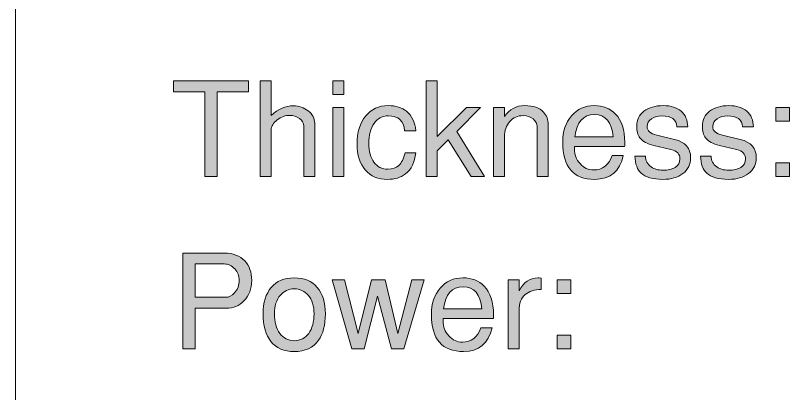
# Model space of a CAD drawing. Header units: inches. Extents: x 0.67 to 3.67, y -4.7 to -0.47.
# Drawn here: x 0.675 to 1.666, y -3.656 to -3.176 of the extents above; entities that cross this region are included whole.
import ezdxf

# ---------------------------------------------------------------- set-up
doc = ezdxf.new("R2010")
doc.units = ezdxf.units.IN
doc.header["$MEASUREMENT"] = 0
doc.layers.add('Layer 1', color=7, linetype='Continuous')

# ---------------------------------------------------------------- blocks, each defined once
blk = doc.blocks.new('block 7')
at = {"layer": 'Layer 1', "color": 7, "lineweight": 5, "true_color": 0xffffff}
blk.add_lwpolyline([(3.47598, -2.61557), (0.67493, -2.61557), (0.67493, -4.69627)], dxfattribs=at)
blk = doc.blocks.new('block 11')
at = {"layer": 'Layer 1', "true_color": 0xed1f24}
h = blk.add_hatch(color=240, dxfattribs=at)
h.dxf.hatch_style = 2
h.paths.add_polyline_path([(0.97072, -3.27265), (0.93104, -3.27265), (0.93104, -3.38032), (0.91538, -3.38032), (0.91538, -3.27265), (0.87538, -3.27265), (0.87538, -3.25882), (0.97072, -3.25882)])
h = blk.add_hatch(color=240, dxfattribs=at)
h.dxf.hatch_style = 2
edge = h.paths.add_edge_path()
edge.add_spline(control_points=[(1.05471, -3.38032), (1.05471, -3.38032), (1.04072, -3.38032), (1.04072, -3.38032), (1.04072, -3.38032), (1.04072, -3.31632), (1.04072, -3.31632), (1.04072, -3.31254), (1.03893, -3.30932), (1.03538, -3.30665), (1.03183, -3.30398), (1.02766, -3.30265), (1.02288, -3.30265), (1.01754, -3.30265), (1.0123, -3.30459), (1.00713, -3.30849), (1.00197, -3.31237), (0.99938, -3.31654), (0.99938, -3.32098), (0.99938, -3.32098), (0.99938, -3.38032), (0.99938, -3.38032), (0.99938, -3.38032), (0.98538, -3.38032), (0.98538, -3.38032), (0.98538, -3.38032), (0.98538, -3.25882), (0.98538, -3.25882), (0.98538, -3.25882), (0.99938, -3.25882), (0.99938, -3.25882), (0.99938, -3.25882), (0.99938, -3.30265), (0.99938, -3.30265), (1.0086, -3.29454), (1.01794, -3.29049), (1.02738, -3.29049), (1.03472, -3.29049), (1.0411, -3.29268), (1.04655, -3.29706), (1.05199, -3.30146), (1.05471, -3.30659), (1.05471, -3.31249), (1.05471, -3.31249), (1.05471, -3.38032), (1.05471, -3.38032)], knot_values=[0, 0, 0, 0, 1, 1, 1, 2, 2, 2, 3, 3, 3, 4, 4, 4, 5, 5, 5, 6, 6, 6, 7, 7, 7, 8, 8, 8, 9, 9, 9, 10, 10, 10, 11, 11, 11, 12, 12, 12, 13, 13, 13, 14, 14, 14, 15, 15, 15, 15], degree=3, periodic=1)
h = blk.add_hatch(color=240, dxfattribs=at)
h.dxf.hatch_style = 2
h.paths.add_polyline_path([(1.09155, -3.27615), (1.07755, -3.27615), (1.07755, -3.25882), (1.09155, -3.25882)])
h.paths.add_polyline_path([(1.09155, -3.38032), (1.07755, -3.38032), (1.07755, -3.29282), (1.09155, -3.29282)])
h = blk.add_hatch(color=240, dxfattribs=at)
h.dxf.hatch_style = 2
h.paths.add_polyline_path([(1.27045, -3.38032), (1.25321, -3.38032), (1.22432, -3.33356), (1.21038, -3.34762), (1.21038, -3.38032), (1.19638, -3.38032), (1.19638, -3.25882), (1.21038, -3.25882), (1.21038, -3.32932), (1.24721, -3.29282), (1.26521, -3.29282), (1.23511, -3.32311)])
h = blk.add_hatch(color=240, dxfattribs=at)
h.dxf.hatch_style = 2
edge = h.paths.add_edge_path()
edge.add_spline(control_points=[(1.18304, -3.35015), (1.18182, -3.36237), (1.17744, -3.37137), (1.16988, -3.37715), (1.16388, -3.38171), (1.15627, -3.38399), (1.14705, -3.38399), (1.13516, -3.38399), (1.12577, -3.37998), (1.11888, -3.37198), (1.11199, -3.36399), (1.10855, -3.35299), (1.10855, -3.33898), (1.10855, -3.32431), (1.11216, -3.31254), (1.11938, -3.30365), (1.1266, -3.29476), (1.13621, -3.29032), (1.14821, -3.29032), (1.15755, -3.29032), (1.16522, -3.2927), (1.17121, -3.29749), (1.1781, -3.30293), (1.18205, -3.3112), (1.18304, -3.32232), (1.18304, -3.32232), (1.16867, -3.32232), (1.16867, -3.32232), (1.16789, -3.30965), (1.16098, -3.30332), (1.14795, -3.30332), (1.14048, -3.30332), (1.13452, -3.30648), (1.13007, -3.31282), (1.1256, -3.31915), (1.12338, -3.32765), (1.12338, -3.33832), (1.12338, -3.34843), (1.12555, -3.3564), (1.1299, -3.36224), (1.13424, -3.36807), (1.14015, -3.37099), (1.14762, -3.37099), (1.15352, -3.37099), (1.15814, -3.3694), (1.16149, -3.36623), (1.16483, -3.36306), (1.1675, -3.35771), (1.16951, -3.35015), (1.16951, -3.35015), (1.18304, -3.35015), (1.18304, -3.35015)], knot_values=[0, 0, 0, 0, 1, 1, 1, 2, 2, 2, 3, 3, 3, 4, 4, 4, 5, 5, 5, 6, 6, 6, 7, 7, 7, 8, 8, 8, 9, 9, 9, 10, 10, 10, 11, 11, 11, 12, 12, 12, 13, 13, 13, 14, 14, 14, 15, 15, 15, 16, 16, 16, 17, 17, 17, 17], degree=3, periodic=1)
h = blk.add_hatch(color=240, dxfattribs=at)
h.dxf.hatch_style = 2
edge = h.paths.add_edge_path()
edge.add_spline(control_points=[(1.35122, -3.38032), (1.35122, -3.38032), (1.33721, -3.38032), (1.33721, -3.38032), (1.33721, -3.38032), (1.33721, -3.31665), (1.33721, -3.31665), (1.33721, -3.31321), (1.33549, -3.31007), (1.33204, -3.30723), (1.3286, -3.3044), (1.32438, -3.30299), (1.31938, -3.30299), (1.31249, -3.30299), (1.30682, -3.30551), (1.30238, -3.31057), (1.29793, -3.31563), (1.29572, -3.32204), (1.29572, -3.32981), (1.29572, -3.32981), (1.29572, -3.38032), (1.29572, -3.38032), (1.29572, -3.38032), (1.28171, -3.38032), (1.28171, -3.38032), (1.28171, -3.38032), (1.28171, -3.29282), (1.28171, -3.29282), (1.28171, -3.29282), (1.29572, -3.29282), (1.29572, -3.29282), (1.29572, -3.29282), (1.29572, -3.30415), (1.29572, -3.30415), (1.30171, -3.29493), (1.31032, -3.29032), (1.32155, -3.29032), (1.33221, -3.29032), (1.3401, -3.29304), (1.34521, -3.29848), (1.34922, -3.30271), (1.35122, -3.30804), (1.35122, -3.31448), (1.35122, -3.31448), (1.35122, -3.38032), (1.35122, -3.38032)], knot_values=[0, 0, 0, 0, 1, 1, 1, 2, 2, 2, 3, 3, 3, 4, 4, 4, 5, 5, 5, 6, 6, 6, 7, 7, 7, 8, 8, 8, 9, 9, 9, 10, 10, 10, 11, 11, 11, 12, 12, 12, 13, 13, 13, 14, 14, 14, 15, 15, 15, 15], degree=3, periodic=1)
h = blk.add_hatch(color=240, dxfattribs=at)
h.dxf.hatch_style = 2
edge = h.paths.add_edge_path()
edge.add_spline(control_points=[(1.44838, -3.33698), (1.44838, -3.3391), (1.44832, -3.34081), (1.44821, -3.34215), (1.44821, -3.34215), (1.38454, -3.34215), (1.38454, -3.34215), (1.38443, -3.34293), (1.38438, -3.34404), (1.38438, -3.34549), (1.38438, -3.35248), (1.38679, -3.35865), (1.39161, -3.36399), (1.39643, -3.36932), (1.40216, -3.37198), (1.40881, -3.37198), (1.42034, -3.37198), (1.42815, -3.36587), (1.43225, -3.35365), (1.43225, -3.35365), (1.44655, -3.35365), (1.44655, -3.35365), (1.44188, -3.37387), (1.42982, -3.38399), (1.41038, -3.38399), (1.38315, -3.38399), (1.36955, -3.3682), (1.36955, -3.33665), (1.36955, -3.32309), (1.37326, -3.31198), (1.38071, -3.30332), (1.38816, -3.29465), (1.39771, -3.29032), (1.40938, -3.29032), (1.42082, -3.29032), (1.42993, -3.29388), (1.43671, -3.30098), (1.44438, -3.3091), (1.44827, -3.32109), (1.44838, -3.33698)], knot_values=[0, 0, 0, 0, 1, 1, 1, 2, 2, 2, 3, 3, 3, 4, 4, 4, 5, 5, 5, 6, 6, 6, 7, 7, 7, 8, 8, 8, 9, 9, 9, 10, 10, 10, 11, 11, 11, 12, 12, 12, 13, 13, 13, 13], degree=3, periodic=1)
edge = h.paths.add_edge_path()
edge.add_spline(control_points=[(1.43355, -3.32981), (1.43176, -3.31104), (1.4239, -3.30165), (1.40997, -3.30165), (1.39547, -3.30165), (1.38716, -3.31104), (1.38504, -3.32981), (1.38504, -3.32981), (1.43355, -3.32981), (1.43355, -3.32981)], knot_values=[0, 0, 0, 0, 1, 1, 1, 2, 2, 2, 3, 3, 3, 3], degree=3, periodic=1)
h = blk.add_hatch(color=240, dxfattribs=at)
h.dxf.hatch_style = 2
edge = h.paths.add_edge_path()
edge.add_spline(control_points=[(1.53204, -3.35632), (1.53204, -3.36487), (1.52873, -3.37162), (1.52213, -3.37657), (1.51552, -3.38151), (1.5071, -3.38399), (1.49687, -3.38399), (1.48387, -3.38399), (1.4746, -3.38137), (1.46904, -3.37615), (1.46427, -3.3717), (1.46165, -3.36448), (1.46121, -3.35449), (1.46121, -3.35449), (1.47471, -3.35449), (1.47471, -3.35449), (1.47471, -3.36037), (1.4771, -3.36493), (1.48188, -3.36815), (1.48599, -3.37093), (1.49093, -3.37231), (1.49671, -3.37231), (1.50304, -3.37231), (1.50823, -3.37112), (1.5123, -3.36873), (1.51635, -3.36633), (1.51838, -3.36279), (1.51838, -3.35811), (1.51838, -3.35187), (1.5146, -3.34787), (1.50706, -3.34608), (1.50706, -3.34608), (1.48522, -3.34095), (1.48522, -3.34095), (1.47699, -3.33896), (1.47116, -3.33573), (1.46771, -3.33129), (1.46493, -3.32763), (1.46354, -3.32263), (1.46354, -3.3163), (1.46354, -3.30842), (1.46663, -3.30212), (1.47279, -3.2974), (1.47896, -3.29268), (1.48716, -3.29032), (1.49738, -3.29032), (1.50693, -3.29032), (1.51443, -3.29262), (1.51988, -3.29723), (1.52532, -3.30185), (1.52815, -3.30854), (1.52837, -3.31731), (1.52837, -3.31731), (1.51454, -3.31731), (1.51454, -3.31731), (1.51421, -3.30798), (1.50771, -3.30332), (1.49504, -3.30332), (1.49038, -3.30332), (1.48615, -3.30459), (1.48237, -3.30715), (1.4786, -3.30971), (1.47671, -3.31293), (1.47671, -3.31682), (1.47671, -3.32215), (1.48082, -3.32582), (1.48904, -3.32782), (1.48904, -3.32782), (1.51171, -3.33332), (1.51171, -3.33332), (1.52526, -3.33665), (1.53204, -3.34432), (1.53204, -3.35632)], knot_values=[0, 0, 0, 0, 1, 1, 1, 2, 2, 2, 3, 3, 3, 4, 4, 4, 5, 5, 5, 6, 6, 6, 7, 7, 7, 8, 8, 8, 9, 9, 9, 10, 10, 10, 11, 11, 11, 12, 12, 12, 13, 13, 13, 14, 14, 14, 15, 15, 15, 16, 16, 16, 17, 17, 17, 18, 18, 18, 19, 19, 19, 20, 20, 20, 21, 21, 21, 22, 22, 22, 23, 23, 23, 24, 24, 24, 24], degree=3, periodic=1)
h = blk.add_hatch(color=240, dxfattribs=at)
h.dxf.hatch_style = 2
edge = h.paths.add_edge_path()
edge.add_spline(control_points=[(1.61538, -3.35632), (1.61538, -3.36487), (1.61207, -3.37162), (1.60546, -3.37657), (1.59885, -3.38151), (1.59043, -3.38399), (1.58021, -3.38399), (1.56721, -3.38399), (1.55793, -3.38137), (1.55237, -3.37615), (1.5476, -3.3717), (1.54498, -3.36448), (1.54454, -3.35449), (1.54454, -3.35449), (1.55804, -3.35449), (1.55804, -3.35449), (1.55804, -3.36037), (1.56043, -3.36493), (1.56521, -3.36815), (1.56932, -3.37093), (1.57427, -3.37231), (1.58004, -3.37231), (1.58638, -3.37231), (1.59157, -3.37112), (1.59563, -3.36873), (1.59968, -3.36633), (1.60171, -3.36279), (1.60171, -3.35811), (1.60171, -3.35187), (1.59793, -3.34787), (1.59039, -3.34608), (1.59039, -3.34608), (1.56855, -3.34095), (1.56855, -3.34095), (1.56032, -3.33896), (1.55449, -3.33573), (1.55105, -3.33129), (1.54827, -3.32763), (1.54688, -3.32263), (1.54688, -3.3163), (1.54688, -3.30842), (1.54996, -3.30212), (1.55613, -3.2974), (1.5623, -3.29268), (1.57049, -3.29032), (1.58071, -3.29032), (1.59026, -3.29032), (1.59776, -3.29262), (1.60321, -3.29723), (1.60865, -3.30185), (1.61148, -3.30854), (1.61171, -3.31731), (1.61171, -3.31731), (1.59787, -3.31731), (1.59787, -3.31731), (1.59754, -3.30798), (1.59104, -3.30332), (1.57838, -3.30332), (1.57371, -3.30332), (1.56949, -3.30459), (1.56571, -3.30715), (1.56193, -3.30971), (1.56005, -3.31293), (1.56005, -3.31682), (1.56005, -3.32215), (1.56415, -3.32582), (1.57237, -3.32782), (1.57237, -3.32782), (1.59505, -3.33332), (1.59505, -3.33332), (1.6086, -3.33665), (1.61538, -3.34432), (1.61538, -3.35632)], knot_values=[0, 0, 0, 0, 1, 1, 1, 2, 2, 2, 3, 3, 3, 4, 4, 4, 5, 5, 5, 6, 6, 6, 7, 7, 7, 8, 8, 8, 9, 9, 9, 10, 10, 10, 11, 11, 11, 12, 12, 12, 13, 13, 13, 14, 14, 14, 15, 15, 15, 16, 16, 16, 17, 17, 17, 18, 18, 18, 19, 19, 19, 20, 20, 20, 21, 21, 21, 22, 22, 22, 23, 23, 23, 24, 24, 24, 24], degree=3, periodic=1)
h = blk.add_hatch(color=240, dxfattribs=at)
h.dxf.hatch_style = 2
h.paths.add_polyline_path([(1.65771, -3.31015), (1.64037, -3.31015), (1.64037, -3.29282), (1.65771, -3.29282)])
h.paths.add_polyline_path([(1.65771, -3.38032), (1.64037, -3.38032), (1.64037, -3.36298), (1.65771, -3.36298)])
at = {"layer": 'Layer 1', "lineweight": 0}
for points in [[(0.97072, -3.27265), (0.93104, -3.27265), (0.93104, -3.38032), (0.91538, -3.38032), (0.91538, -3.27265), (0.87538, -3.27265), (0.87538, -3.25882), (0.97072, -3.25882), (0.97072, -3.27265)], [(1.09155, -3.27615), (1.07755, -3.27615), (1.07755, -3.25882), (1.09155, -3.25882), (1.09155, -3.27615)], [(1.27045, -3.38032), (1.25321, -3.38032), (1.22432, -3.33356), (1.21038, -3.34762), (1.21038, -3.38032), (1.19638, -3.38032), (1.19638, -3.25882), (1.21038, -3.25882), (1.21038, -3.32932), (1.24721, -3.29282), (1.26521, -3.29282), (1.23511, -3.32311), (1.27045, -3.38032)], [(1.09155, -3.38032), (1.07755, -3.38032), (1.07755, -3.29282), (1.09155, -3.29282), (1.09155, -3.38032)], [(1.65771, -3.31015), (1.64037, -3.31015), (1.64037, -3.29282), (1.65771, -3.29282), (1.65771, -3.31015)], [(1.65771, -3.38032), (1.64037, -3.38032), (1.64037, -3.36298), (1.65771, -3.36298), (1.65771, -3.38032)]]:
    blk.add_lwpolyline(points, dxfattribs=at)
for points, knots in [([(1.05471, -3.38032), (1.05471, -3.38032), (1.04072, -3.38032), (1.04072, -3.38032), (1.04072, -3.38032), (1.04072, -3.31632), (1.04072, -3.31632), (1.04072, -3.31254), (1.03893, -3.30932), (1.03538, -3.30665), (1.03183, -3.30398), (1.02766, -3.30265), (1.02288, -3.30265), (1.01754, -3.30265), (1.0123, -3.30459), (1.00713, -3.30849), (1.00197, -3.31237), (0.99938, -3.31654), (0.99938, -3.32098), (0.99938, -3.32098), (0.99938, -3.38032), (0.99938, -3.38032), (0.99938, -3.38032), (0.98538, -3.38032), (0.98538, -3.38032), (0.98538, -3.38032), (0.98538, -3.25882), (0.98538, -3.25882), (0.98538, -3.25882), (0.99938, -3.25882), (0.99938, -3.25882), (0.99938, -3.25882), (0.99938, -3.30265), (0.99938, -3.30265), (1.0086, -3.29454), (1.01794, -3.29049), (1.02738, -3.29049), (1.03472, -3.29049), (1.0411, -3.29268), (1.04655, -3.29706), (1.05199, -3.30146), (1.05471, -3.30659), (1.05471, -3.31249), (1.05471, -3.31249), (1.05471, -3.38032), (1.05471, -3.38032)], [0, 0, 0, 0, 1, 1, 1, 2, 2, 2, 3, 3, 3, 4, 4, 4, 5, 5, 5, 6, 6, 6, 7, 7, 7, 8, 8, 8, 9, 9, 9, 10, 10, 10, 11, 11, 11, 12, 12, 12, 13, 13, 13, 14, 14, 14, 15, 15, 15, 15]), ([(1.18304, -3.35015), (1.18182, -3.36237), (1.17744, -3.37137), (1.16988, -3.37715), (1.16388, -3.38171), (1.15627, -3.38399), (1.14705, -3.38399), (1.13516, -3.38399), (1.12577, -3.37998), (1.11888, -3.37198), (1.11199, -3.36399), (1.10855, -3.35299), (1.10855, -3.33898), (1.10855, -3.32431), (1.11216, -3.31254), (1.11938, -3.30365), (1.1266, -3.29476), (1.13621, -3.29032), (1.14821, -3.29032), (1.15755, -3.29032), (1.16522, -3.2927), (1.17121, -3.29749), (1.1781, -3.30293), (1.18205, -3.3112), (1.18304, -3.32232), (1.18304, -3.32232), (1.16867, -3.32232), (1.16867, -3.32232), (1.16789, -3.30965), (1.16098, -3.30332), (1.14795, -3.30332), (1.14048, -3.30332), (1.13452, -3.30648), (1.13007, -3.31282), (1.1256, -3.31915), (1.12338, -3.32765), (1.12338, -3.33832), (1.12338, -3.34843), (1.12555, -3.3564), (1.1299, -3.36224), (1.13424, -3.36807), (1.14015, -3.37099), (1.14762, -3.37099), (1.15352, -3.37099), (1.15814, -3.3694), (1.16149, -3.36623), (1.16483, -3.36306), (1.1675, -3.35771), (1.16951, -3.35015), (1.16951, -3.35015), (1.18304, -3.35015), (1.18304, -3.35015)], [0, 0, 0, 0, 1, 1, 1, 2, 2, 2, 3, 3, 3, 4, 4, 4, 5, 5, 5, 6, 6, 6, 7, 7, 7, 8, 8, 8, 9, 9, 9, 10, 10, 10, 11, 11, 11, 12, 12, 12, 13, 13, 13, 14, 14, 14, 15, 15, 15, 16, 16, 16, 17, 17, 17, 17]), ([(1.35122, -3.38032), (1.35122, -3.38032), (1.33721, -3.38032), (1.33721, -3.38032), (1.33721, -3.38032), (1.33721, -3.31665), (1.33721, -3.31665), (1.33721, -3.31321), (1.33549, -3.31007), (1.33204, -3.30723), (1.3286, -3.3044), (1.32438, -3.30299), (1.31938, -3.30299), (1.31249, -3.30299), (1.30682, -3.30551), (1.30238, -3.31057), (1.29793, -3.31563), (1.29572, -3.32204), (1.29572, -3.32981), (1.29572, -3.32981), (1.29572, -3.38032), (1.29572, -3.38032), (1.29572, -3.38032), (1.28171, -3.38032), (1.28171, -3.38032), (1.28171, -3.38032), (1.28171, -3.29282), (1.28171, -3.29282), (1.28171, -3.29282), (1.29572, -3.29282), (1.29572, -3.29282), (1.29572, -3.29282), (1.29572, -3.30415), (1.29572, -3.30415), (1.30171, -3.29493), (1.31032, -3.29032), (1.32155, -3.29032), (1.33221, -3.29032), (1.3401, -3.29304), (1.34521, -3.29848), (1.34922, -3.30271), (1.35122, -3.30804), (1.35122, -3.31448), (1.35122, -3.31448), (1.35122, -3.38032), (1.35122, -3.38032)], [0, 0, 0, 0, 1, 1, 1, 2, 2, 2, 3, 3, 3, 4, 4, 4, 5, 5, 5, 6, 6, 6, 7, 7, 7, 8, 8, 8, 9, 9, 9, 10, 10, 10, 11, 11, 11, 12, 12, 12, 13, 13, 13, 14, 14, 14, 15, 15, 15, 15]), ([(1.44838, -3.33698), (1.44838, -3.3391), (1.44832, -3.34081), (1.44821, -3.34215), (1.44821, -3.34215), (1.38454, -3.34215), (1.38454, -3.34215), (1.38443, -3.34293), (1.38438, -3.34404), (1.38438, -3.34549), (1.38438, -3.35248), (1.38679, -3.35865), (1.39161, -3.36399), (1.39643, -3.36932), (1.40216, -3.37198), (1.40881, -3.37198), (1.42034, -3.37198), (1.42815, -3.36587), (1.43225, -3.35365), (1.43225, -3.35365), (1.44655, -3.35365), (1.44655, -3.35365), (1.44188, -3.37387), (1.42982, -3.38399), (1.41038, -3.38399), (1.38315, -3.38399), (1.36955, -3.3682), (1.36955, -3.33665), (1.36955, -3.32309), (1.37326, -3.31198), (1.38071, -3.30332), (1.38816, -3.29465), (1.39771, -3.29032), (1.40938, -3.29032), (1.42082, -3.29032), (1.42993, -3.29388), (1.43671, -3.30098), (1.44438, -3.3091), (1.44827, -3.32109), (1.44838, -3.33698)], [0, 0, 0, 0, 1, 1, 1, 2, 2, 2, 3, 3, 3, 4, 4, 4, 5, 5, 5, 6, 6, 6, 7, 7, 7, 8, 8, 8, 9, 9, 9, 10, 10, 10, 11, 11, 11, 12, 12, 12, 13, 13, 13, 13]), ([(1.53204, -3.35632), (1.53204, -3.36487), (1.52873, -3.37162), (1.52213, -3.37657), (1.51552, -3.38151), (1.5071, -3.38399), (1.49687, -3.38399), (1.48387, -3.38399), (1.4746, -3.38137), (1.46904, -3.37615), (1.46427, -3.3717), (1.46165, -3.36448), (1.46121, -3.35449), (1.46121, -3.35449), (1.47471, -3.35449), (1.47471, -3.35449), (1.47471, -3.36037), (1.4771, -3.36493), (1.48188, -3.36815), (1.48599, -3.37093), (1.49093, -3.37231), (1.49671, -3.37231), (1.50304, -3.37231), (1.50823, -3.37112), (1.5123, -3.36873), (1.51635, -3.36633), (1.51838, -3.36279), (1.51838, -3.35811), (1.51838, -3.35187), (1.5146, -3.34787), (1.50706, -3.34608), (1.50706, -3.34608), (1.48522, -3.34095), (1.48522, -3.34095), (1.47699, -3.33896), (1.47116, -3.33573), (1.46771, -3.33129), (1.46493, -3.32763), (1.46354, -3.32263), (1.46354, -3.3163), (1.46354, -3.30842), (1.46663, -3.30212), (1.47279, -3.2974), (1.47896, -3.29268), (1.48716, -3.29032), (1.49738, -3.29032), (1.50693, -3.29032), (1.51443, -3.29262), (1.51988, -3.29723), (1.52532, -3.30185), (1.52815, -3.30854), (1.52837, -3.31731), (1.52837, -3.31731), (1.51454, -3.31731), (1.51454, -3.31731), (1.51421, -3.30798), (1.50771, -3.30332), (1.49504, -3.30332), (1.49038, -3.30332), (1.48615, -3.30459), (1.48237, -3.30715), (1.4786, -3.30971), (1.47671, -3.31293), (1.47671, -3.31682), (1.47671, -3.32215), (1.48082, -3.32582), (1.48904, -3.32782), (1.48904, -3.32782), (1.51171, -3.33332), (1.51171, -3.33332), (1.52526, -3.33665), (1.53204, -3.34432), (1.53204, -3.35632)], [0, 0, 0, 0, 1, 1, 1, 2, 2, 2, 3, 3, 3, 4, 4, 4, 5, 5, 5, 6, 6, 6, 7, 7, 7, 8, 8, 8, 9, 9, 9, 10, 10, 10, 11, 11, 11, 12, 12, 12, 13, 13, 13, 14, 14, 14, 15, 15, 15, 16, 16, 16, 17, 17, 17, 18, 18, 18, 19, 19, 19, 20, 20, 20, 21, 21, 21, 22, 22, 22, 23, 23, 23, 24, 24, 24, 24]), ([(1.61538, -3.35632), (1.61538, -3.36487), (1.61207, -3.37162), (1.60546, -3.37657), (1.59885, -3.38151), (1.59043, -3.38399), (1.58021, -3.38399), (1.56721, -3.38399), (1.55793, -3.38137), (1.55237, -3.37615), (1.5476, -3.3717), (1.54498, -3.36448), (1.54454, -3.35449), (1.54454, -3.35449), (1.55804, -3.35449), (1.55804, -3.35449), (1.55804, -3.36037), (1.56043, -3.36493), (1.56521, -3.36815), (1.56932, -3.37093), (1.57427, -3.37231), (1.58004, -3.37231), (1.58638, -3.37231), (1.59157, -3.37112), (1.59563, -3.36873), (1.59968, -3.36633), (1.60171, -3.36279), (1.60171, -3.35811), (1.60171, -3.35187), (1.59793, -3.34787), (1.59039, -3.34608), (1.59039, -3.34608), (1.56855, -3.34095), (1.56855, -3.34095), (1.56032, -3.33896), (1.55449, -3.33573), (1.55105, -3.33129), (1.54827, -3.32763), (1.54688, -3.32263), (1.54688, -3.3163), (1.54688, -3.30842), (1.54996, -3.30212), (1.55613, -3.2974), (1.5623, -3.29268), (1.57049, -3.29032), (1.58071, -3.29032), (1.59026, -3.29032), (1.59776, -3.29262), (1.60321, -3.29723), (1.60865, -3.30185), (1.61148, -3.30854), (1.61171, -3.31731), (1.61171, -3.31731), (1.59787, -3.31731), (1.59787, -3.31731), (1.59754, -3.30798), (1.59104, -3.30332), (1.57838, -3.30332), (1.57371, -3.30332), (1.56949, -3.30459), (1.56571, -3.30715), (1.56193, -3.30971), (1.56005, -3.31293), (1.56005, -3.31682), (1.56005, -3.32215), (1.56415, -3.32582), (1.57237, -3.32782), (1.57237, -3.32782), (1.59505, -3.33332), (1.59505, -3.33332), (1.6086, -3.33665), (1.61538, -3.34432), (1.61538, -3.35632)], [0, 0, 0, 0, 1, 1, 1, 2, 2, 2, 3, 3, 3, 4, 4, 4, 5, 5, 5, 6, 6, 6, 7, 7, 7, 8, 8, 8, 9, 9, 9, 10, 10, 10, 11, 11, 11, 12, 12, 12, 13, 13, 13, 14, 14, 14, 15, 15, 15, 16, 16, 16, 17, 17, 17, 18, 18, 18, 19, 19, 19, 20, 20, 20, 21, 21, 21, 22, 22, 22, 23, 23, 23, 24, 24, 24, 24]), ([(1.43355, -3.32981), (1.43176, -3.31104), (1.4239, -3.30165), (1.40997, -3.30165), (1.39547, -3.30165), (1.38716, -3.31104), (1.38504, -3.32981), (1.38504, -3.32981), (1.43355, -3.32981), (1.43355, -3.32981)], [0, 0, 0, 0, 1, 1, 1, 2, 2, 2, 3, 3, 3, 3])]:
    blk.add_open_spline(points, degree=3, knots=knots, dxfattribs=at)
blk = doc.blocks.new('block 19')
at = {"layer": 'Layer 1', "true_color": 0xed1f24}
h = blk.add_hatch(color=240, dxfattribs=at)
h.dxf.hatch_style = 2
edge = h.paths.add_edge_path()
edge.add_spline(control_points=[(0.97471, -3.51212), (0.97471, -3.52301), (0.97138, -3.53179), (0.96471, -3.53845), (0.95871, -3.54457), (0.95132, -3.54762), (0.94255, -3.54762), (0.94255, -3.54762), (0.90272, -3.54762), (0.90272, -3.54762), (0.90272, -3.54762), (0.90272, -3.59912), (0.90272, -3.59912), (0.90272, -3.59912), (0.88704, -3.59912), (0.88704, -3.59912), (0.88704, -3.59912), (0.88704, -3.47762), (0.88704, -3.47762), (0.88704, -3.47762), (0.94005, -3.47762), (0.94005, -3.47762), (0.95093, -3.47762), (0.95955, -3.48096), (0.96588, -3.48762), (0.97177, -3.49396), (0.97471, -3.50212), (0.97471, -3.51212)], knot_values=[0, 0, 0, 0, 1, 1, 1, 2, 2, 2, 3, 3, 3, 4, 4, 4, 5, 5, 5, 6, 6, 6, 7, 7, 7, 8, 8, 8, 9, 9, 9, 9], degree=3, periodic=1)
edge = h.paths.add_edge_path()
edge.add_spline(control_points=[(0.95888, -3.51212), (0.95888, -3.50656), (0.95699, -3.50174), (0.95321, -3.49762), (0.94944, -3.49351), (0.94499, -3.49146), (0.93988, -3.49146), (0.93988, -3.49146), (0.90272, -3.49146), (0.90272, -3.49146), (0.90272, -3.49146), (0.90272, -3.53379), (0.90272, -3.53379), (0.90272, -3.53379), (0.94188, -3.53379), (0.94188, -3.53379), (0.94577, -3.53379), (0.94944, -3.53196), (0.95288, -3.52829), (0.95688, -3.52395), (0.95888, -3.51857), (0.95888, -3.51212)], knot_values=[0, 0, 0, 0, 1, 1, 1, 2, 2, 2, 3, 3, 3, 4, 4, 4, 5, 5, 5, 6, 6, 6, 7, 7, 7, 7], degree=3, periodic=1)
h = blk.add_hatch(color=240, dxfattribs=at)
h.dxf.hatch_style = 2
edge = h.paths.add_edge_path()
edge.add_spline(control_points=[(1.06821, -3.55479), (1.06821, -3.56901), (1.06532, -3.58023), (1.05954, -3.58845), (1.05277, -3.59801), (1.04249, -3.60279), (1.02871, -3.60279), (1.01571, -3.60279), (1.00582, -3.59851), (0.99904, -3.58995), (0.99249, -3.58173), (0.98921, -3.57001), (0.98921, -3.55479), (0.98921, -3.54057), (0.99263, -3.5294), (0.99946, -3.52129), (1.00629, -3.51318), (1.01605, -3.50912), (1.02871, -3.50912), (1.04138, -3.50912), (1.05113, -3.51318), (1.05796, -3.52129), (1.0648, -3.5294), (1.06821, -3.54057), (1.06821, -3.55479)], knot_values=[0, 0, 0, 0, 1, 1, 1, 2, 2, 2, 3, 3, 3, 4, 4, 4, 5, 5, 5, 6, 6, 6, 7, 7, 7, 8, 8, 8, 8], degree=3, periodic=1)
edge = h.paths.add_edge_path()
edge.add_spline(control_points=[(1.05388, -3.55479), (1.05388, -3.5449), (1.05138, -3.53701), (1.04638, -3.53112), (1.04182, -3.52579), (1.03594, -3.52312), (1.02871, -3.52312), (1.02149, -3.52312), (1.0156, -3.52579), (1.01105, -3.53112), (1.00604, -3.53701), (1.00355, -3.5449), (1.00355, -3.55479), (1.00355, -3.56512), (1.00582, -3.5734), (1.01038, -3.57962), (1.01493, -3.58584), (1.02104, -3.58896), (1.02871, -3.58896), (1.03638, -3.58896), (1.04249, -3.58584), (1.04704, -3.57962), (1.0516, -3.5734), (1.05388, -3.56512), (1.05388, -3.55479)], knot_values=[0, 0, 0, 0, 1, 1, 1, 2, 2, 2, 3, 3, 3, 4, 4, 4, 5, 5, 5, 6, 6, 6, 7, 7, 7, 8, 8, 8, 8], degree=3, periodic=1)
h = blk.add_hatch(color=240, dxfattribs=at)
h.dxf.hatch_style = 2
edge = h.paths.add_edge_path()
edge.add_spline(control_points=[(1.28171, -3.55579), (1.28171, -3.5579), (1.28166, -3.55962), (1.28154, -3.56095), (1.28154, -3.56095), (1.21788, -3.56095), (1.21788, -3.56095), (1.21777, -3.56173), (1.21771, -3.56285), (1.21771, -3.56429), (1.21771, -3.57129), (1.22012, -3.57745), (1.22494, -3.58279), (1.22976, -3.58812), (1.23549, -3.59079), (1.24215, -3.59079), (1.25367, -3.59079), (1.26148, -3.58468), (1.26558, -3.57246), (1.26558, -3.57246), (1.27988, -3.57246), (1.27988, -3.57246), (1.27521, -3.59268), (1.26316, -3.60279), (1.24371, -3.60279), (1.21648, -3.60279), (1.20288, -3.58701), (1.20288, -3.55545), (1.20288, -3.5419), (1.2066, -3.53079), (1.21404, -3.52212), (1.22149, -3.51345), (1.23105, -3.50912), (1.24271, -3.50912), (1.25416, -3.50912), (1.26326, -3.51268), (1.27005, -3.51979), (1.27771, -3.5279), (1.2816, -3.5399), (1.28171, -3.55579)], knot_values=[0, 0, 0, 0, 1, 1, 1, 2, 2, 2, 3, 3, 3, 4, 4, 4, 5, 5, 5, 6, 6, 6, 7, 7, 7, 8, 8, 8, 9, 9, 9, 10, 10, 10, 11, 11, 11, 12, 12, 12, 13, 13, 13, 13], degree=3, periodic=1)
edge = h.paths.add_edge_path()
edge.add_spline(control_points=[(1.26688, -3.54862), (1.26509, -3.52985), (1.25723, -3.52045), (1.2433, -3.52045), (1.2288, -3.52045), (1.22049, -3.52985), (1.21838, -3.54862), (1.21838, -3.54862), (1.26688, -3.54862), (1.26688, -3.54862)], knot_values=[0, 0, 0, 0, 1, 1, 1, 2, 2, 2, 3, 3, 3, 3], degree=3, periodic=1)
h = blk.add_hatch(color=240, dxfattribs=at)
h.dxf.hatch_style = 2
edge = h.paths.add_edge_path()
edge.add_spline(control_points=[(1.34221, -3.52395), (1.33365, -3.52395), (1.32693, -3.52607), (1.32204, -3.53029), (1.31682, -3.53495), (1.31421, -3.54156), (1.31421, -3.55012), (1.31421, -3.55012), (1.31421, -3.59912), (1.31421, -3.59912), (1.31421, -3.59912), (1.30021, -3.59912), (1.30021, -3.59912), (1.30021, -3.59912), (1.30021, -3.51162), (1.30021, -3.51162), (1.30021, -3.51162), (1.31421, -3.51162), (1.31421, -3.51162), (1.31421, -3.51162), (1.31421, -3.52562), (1.31421, -3.52562), (1.31976, -3.51462), (1.32777, -3.50912), (1.33821, -3.50912), (1.3391, -3.50912), (1.34043, -3.50923), (1.34221, -3.50945), (1.34221, -3.50945), (1.34221, -3.52395), (1.34221, -3.52395)], knot_values=[0, 0, 0, 0, 1, 1, 1, 2, 2, 2, 3, 3, 3, 4, 4, 4, 5, 5, 5, 6, 6, 6, 7, 7, 7, 8, 8, 8, 9, 9, 9, 10, 10, 10, 10], degree=3, periodic=1)
h = blk.add_hatch(color=240, dxfattribs=at)
h.dxf.hatch_style = 2
h.paths.add_polyline_path([(1.19387, -3.51162), (1.16806, -3.59912), (1.15224, -3.59912), (1.13452, -3.53219), (1.11769, -3.59912), (1.10187, -3.59912), (1.07688, -3.51162), (1.09265, -3.51162), (1.1099, -3.57987), (1.12672, -3.51162), (1.14404, -3.51162), (1.16021, -3.57996), (1.17821, -3.51162)])
h = blk.add_hatch(color=240, dxfattribs=at)
h.dxf.hatch_style = 2
h.paths.add_polyline_path([(1.37988, -3.52896), (1.36254, -3.52896), (1.36254, -3.51162), (1.37988, -3.51162)])
h.paths.add_polyline_path([(1.37988, -3.59912), (1.36254, -3.59912), (1.36254, -3.58179), (1.37988, -3.58179)])
at = {"layer": 'Layer 1', "lineweight": 0}
for points in [[(1.19387, -3.51162), (1.16806, -3.59912), (1.15224, -3.59912), (1.13452, -3.53219), (1.11769, -3.59912), (1.10187, -3.59912), (1.07688, -3.51162), (1.09265, -3.51162), (1.1099, -3.57987), (1.12672, -3.51162), (1.14404, -3.51162), (1.16021, -3.57996), (1.17821, -3.51162), (1.19387, -3.51162)], [(1.37988, -3.52896), (1.36254, -3.52896), (1.36254, -3.51162), (1.37988, -3.51162), (1.37988, -3.52896)], [(1.37988, -3.59912), (1.36254, -3.59912), (1.36254, -3.58179), (1.37988, -3.58179), (1.37988, -3.59912)]]:
    blk.add_lwpolyline(points, dxfattribs=at)
for points, knots in [([(0.97471, -3.51212), (0.97471, -3.52301), (0.97138, -3.53179), (0.96471, -3.53845), (0.95871, -3.54457), (0.95132, -3.54762), (0.94255, -3.54762), (0.94255, -3.54762), (0.90272, -3.54762), (0.90272, -3.54762), (0.90272, -3.54762), (0.90272, -3.59912), (0.90272, -3.59912), (0.90272, -3.59912), (0.88704, -3.59912), (0.88704, -3.59912), (0.88704, -3.59912), (0.88704, -3.47762), (0.88704, -3.47762), (0.88704, -3.47762), (0.94005, -3.47762), (0.94005, -3.47762), (0.95093, -3.47762), (0.95955, -3.48096), (0.96588, -3.48762), (0.97177, -3.49396), (0.97471, -3.50212), (0.97471, -3.51212)], [0, 0, 0, 0, 1, 1, 1, 2, 2, 2, 3, 3, 3, 4, 4, 4, 5, 5, 5, 6, 6, 6, 7, 7, 7, 8, 8, 8, 9, 9, 9, 9]), ([(0.95888, -3.51212), (0.95888, -3.50656), (0.95699, -3.50174), (0.95321, -3.49762), (0.94944, -3.49351), (0.94499, -3.49146), (0.93988, -3.49146), (0.93988, -3.49146), (0.90272, -3.49146), (0.90272, -3.49146), (0.90272, -3.49146), (0.90272, -3.53379), (0.90272, -3.53379), (0.90272, -3.53379), (0.94188, -3.53379), (0.94188, -3.53379), (0.94577, -3.53379), (0.94944, -3.53196), (0.95288, -3.52829), (0.95688, -3.52395), (0.95888, -3.51857), (0.95888, -3.51212)], [0, 0, 0, 0, 1, 1, 1, 2, 2, 2, 3, 3, 3, 4, 4, 4, 5, 5, 5, 6, 6, 6, 7, 7, 7, 7]), ([(1.06821, -3.55479), (1.06821, -3.56901), (1.06532, -3.58023), (1.05954, -3.58845), (1.05277, -3.59801), (1.04249, -3.60279), (1.02871, -3.60279), (1.01571, -3.60279), (1.00582, -3.59851), (0.99904, -3.58995), (0.99249, -3.58173), (0.98921, -3.57001), (0.98921, -3.55479), (0.98921, -3.54057), (0.99263, -3.5294), (0.99946, -3.52129), (1.00629, -3.51318), (1.01605, -3.50912), (1.02871, -3.50912), (1.04138, -3.50912), (1.05113, -3.51318), (1.05796, -3.52129), (1.0648, -3.5294), (1.06821, -3.54057), (1.06821, -3.55479)], [0, 0, 0, 0, 1, 1, 1, 2, 2, 2, 3, 3, 3, 4, 4, 4, 5, 5, 5, 6, 6, 6, 7, 7, 7, 8, 8, 8, 8]), ([(1.28171, -3.55579), (1.28171, -3.5579), (1.28166, -3.55962), (1.28154, -3.56095), (1.28154, -3.56095), (1.21788, -3.56095), (1.21788, -3.56095), (1.21777, -3.56173), (1.21771, -3.56285), (1.21771, -3.56429), (1.21771, -3.57129), (1.22012, -3.57745), (1.22494, -3.58279), (1.22976, -3.58812), (1.23549, -3.59079), (1.24215, -3.59079), (1.25367, -3.59079), (1.26148, -3.58468), (1.26558, -3.57246), (1.26558, -3.57246), (1.27988, -3.57246), (1.27988, -3.57246), (1.27521, -3.59268), (1.26316, -3.60279), (1.24371, -3.60279), (1.21648, -3.60279), (1.20288, -3.58701), (1.20288, -3.55545), (1.20288, -3.5419), (1.2066, -3.53079), (1.21404, -3.52212), (1.22149, -3.51345), (1.23105, -3.50912), (1.24271, -3.50912), (1.25416, -3.50912), (1.26326, -3.51268), (1.27005, -3.51979), (1.27771, -3.5279), (1.2816, -3.5399), (1.28171, -3.55579)], [0, 0, 0, 0, 1, 1, 1, 2, 2, 2, 3, 3, 3, 4, 4, 4, 5, 5, 5, 6, 6, 6, 7, 7, 7, 8, 8, 8, 9, 9, 9, 10, 10, 10, 11, 11, 11, 12, 12, 12, 13, 13, 13, 13]), ([(1.34221, -3.52395), (1.33365, -3.52395), (1.32693, -3.52607), (1.32204, -3.53029), (1.31682, -3.53495), (1.31421, -3.54156), (1.31421, -3.55012), (1.31421, -3.55012), (1.31421, -3.59912), (1.31421, -3.59912), (1.31421, -3.59912), (1.30021, -3.59912), (1.30021, -3.59912), (1.30021, -3.59912), (1.30021, -3.51162), (1.30021, -3.51162), (1.30021, -3.51162), (1.31421, -3.51162), (1.31421, -3.51162), (1.31421, -3.51162), (1.31421, -3.52562), (1.31421, -3.52562), (1.31976, -3.51462), (1.32777, -3.50912), (1.33821, -3.50912), (1.3391, -3.50912), (1.34043, -3.50923), (1.34221, -3.50945), (1.34221, -3.50945), (1.34221, -3.52395), (1.34221, -3.52395)], [0, 0, 0, 0, 1, 1, 1, 2, 2, 2, 3, 3, 3, 4, 4, 4, 5, 5, 5, 6, 6, 6, 7, 7, 7, 8, 8, 8, 9, 9, 9, 10, 10, 10, 10]), ([(1.05388, -3.55479), (1.05388, -3.5449), (1.05138, -3.53701), (1.04638, -3.53112), (1.04182, -3.52579), (1.03594, -3.52312), (1.02871, -3.52312), (1.02149, -3.52312), (1.0156, -3.52579), (1.01105, -3.53112), (1.00604, -3.53701), (1.00355, -3.5449), (1.00355, -3.55479), (1.00355, -3.56512), (1.00582, -3.5734), (1.01038, -3.57962), (1.01493, -3.58584), (1.02104, -3.58896), (1.02871, -3.58896), (1.03638, -3.58896), (1.04249, -3.58584), (1.04704, -3.57962), (1.0516, -3.5734), (1.05388, -3.56512), (1.05388, -3.55479)], [0, 0, 0, 0, 1, 1, 1, 2, 2, 2, 3, 3, 3, 4, 4, 4, 5, 5, 5, 6, 6, 6, 7, 7, 7, 8, 8, 8, 8]), ([(1.26688, -3.54862), (1.26509, -3.52985), (1.25723, -3.52045), (1.2433, -3.52045), (1.2288, -3.52045), (1.22049, -3.52985), (1.21838, -3.54862), (1.21838, -3.54862), (1.26688, -3.54862), (1.26688, -3.54862)], [0, 0, 0, 0, 1, 1, 1, 2, 2, 2, 3, 3, 3, 3])]:
    blk.add_open_spline(points, degree=3, knots=knots, dxfattribs=at)
blk = doc.blocks.new('block 8')
at = {"layer": 'Layer 1'}
for name in ['block 11', 'block 19']:
    blk.add_blockref(name, (0, 0), dxfattribs=at)
blk = doc.blocks.new('block 6')
at = {"layer": 'Layer 1'}
for name in ['block 7', 'block 8']:
    blk.add_blockref(name, (0, 0), dxfattribs=at)

msp = doc.modelspace()

# ---------------------------------------------------------------- block references
at = {"layer": 'Layer 1'}
msp.add_blockref('block 6', (0, 0), dxfattribs=at)

doc.saveas('drawing.dxf')
